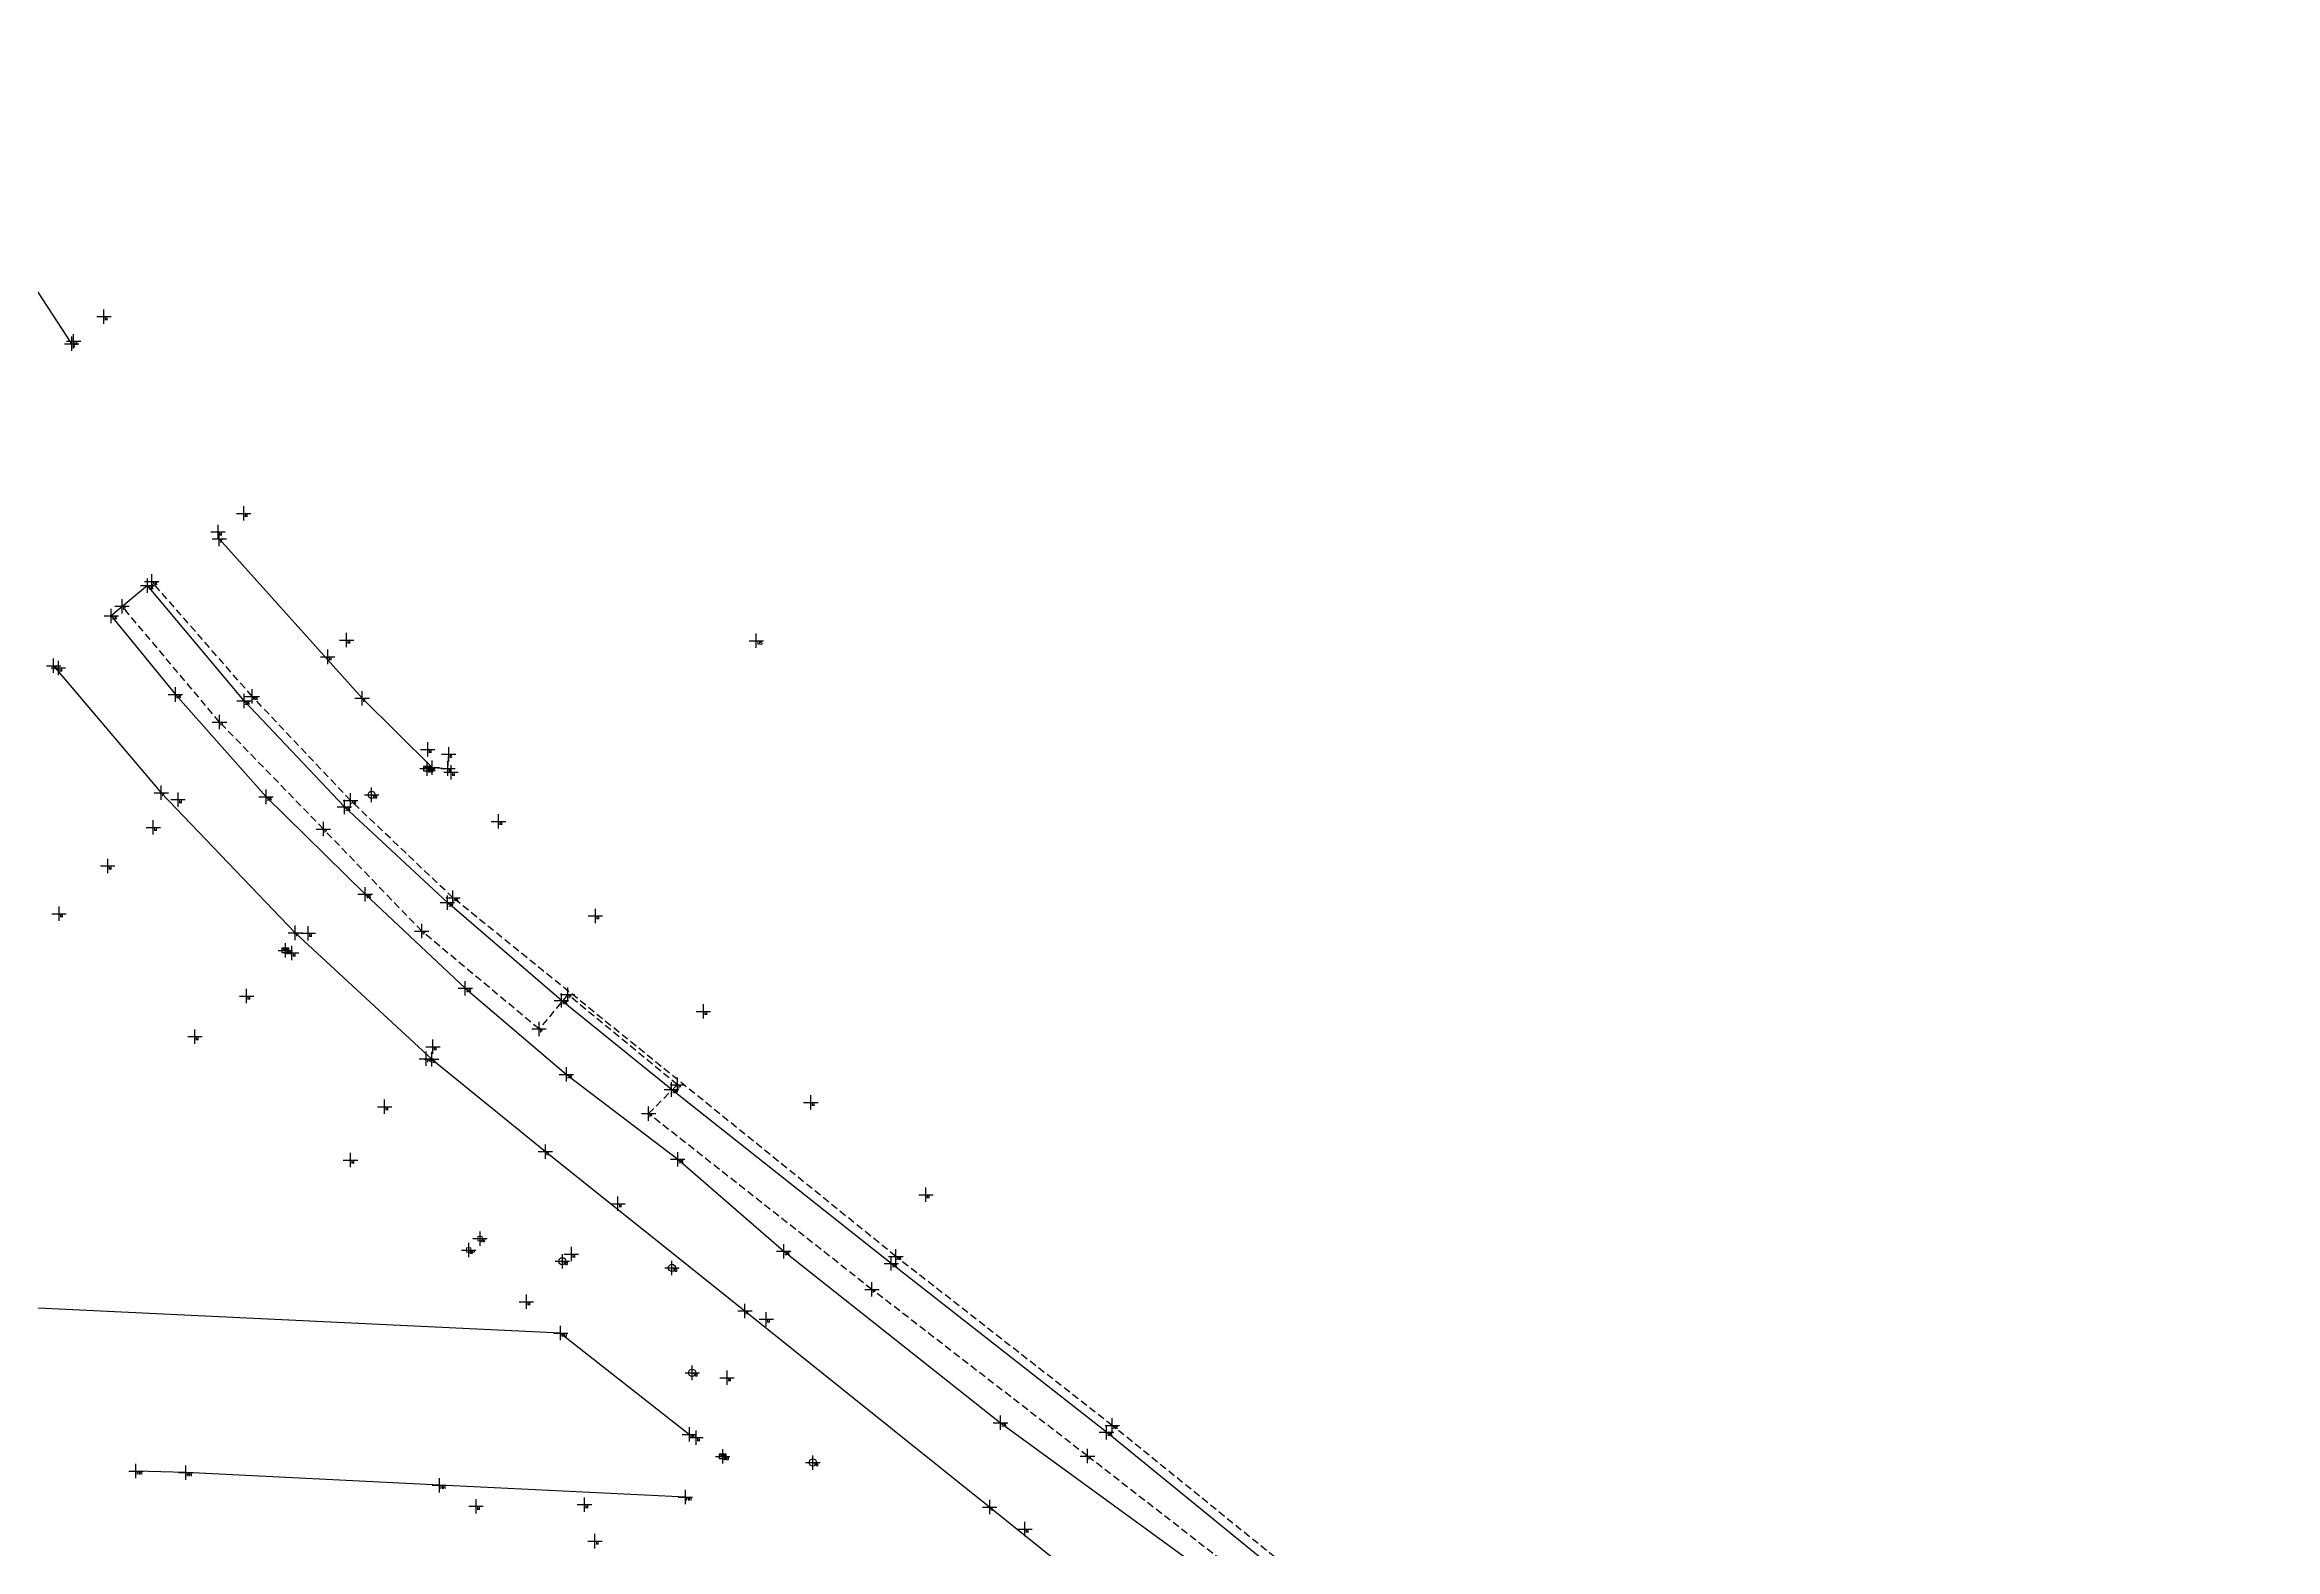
# Model space of a CAD drawing. Header units: metres. Extents: x 113488 to 113987, y 6281306 to 6282136.
# Drawn here: x 113830.9 to 113986, y 6281802.7 to 6281907.4 of the extents above; entities that cross this region are included whole.
import ezdxf
from ezdxf.enums import TextEntityAlignment as Align

# ---------------------------------------------------------------- set-up
doc = ezdxf.new("R2010")
doc.units = ezdxf.units.M
doc.header["$PDMODE"] = 2
doc.header["$PDSIZE"] = 0.5
doc.linetypes.add('DASHED', pattern=[0.75, 0.5, -0.25])
doc.linetypes.add('HIDDEN2', pattern=[0.1875, 0.125, -0.0625])
for name, color, linetype in [('M-0CODE', 7, 'Continuous'), ('M-1MATPKT', 7, 'Continuous'), ('M-2VA', 7, 'Continuous'), ('M-3YTOR', 7, 'Continuous'), ('M-4DETALJ', 7, 'Continuous'), ('M-7HUS', 7, 'Continuous'), ('M-BEF-BRUNNAR-INMÄTT', 7, 'Continuous'), ('M-BEF-BYGGNAD-INMÄTT', 7, 'Continuous'), ('M-BEF-MUR', 4, 'Continuous'), ('M-BEF-SLÄNT', 4, 'Continuous'), ('M-BEF-VA-V', 4, 'HIDDEN2'), ('M-BEF-VA-V-INMÄTT', 7, 'Continuous'), ('M-BEF-VÄGKANT', 6, 'DASHED'), ('M-BEF-VÄGKANTSTÖD', 1, 'Continuous'), ('M-BRUNNAR', 3, 'Continuous'), ('M-BRUNNSLOCK', 1, 'Continuous'), ('pntdesc', 1, 'Continuous')]:
    doc.layers.add(name, color=color, linetype=linetype)
doc.styles.get("Standard").update_dxf_attribs({"font": 'simplex8.shx'})

# ---------------------------------------------------------------- blocks, each defined once
blk = doc.blocks.new('meas')
at = {"color": 0}
blk.add_point((0, 0), dxfattribs=at)
at = {"layer": 'pntdesc'}
blk.add_attdef('PNTDESC', text='', height=1, dxfattribs=at).set_placement((0.3, -0.21), align=Align.TOP_LEFT)
blk = doc.blocks.new('BEF-DB')
blk.add_hatch(color=256).paths.add_polyline_path([(-0.25, 0.15), (0.25, -0.15), (0.25, 0.15)])
blk.add_line((0.25, -0.15), (-0.25, 0.15))
at = {"flags": 128}
blk.add_lwpolyline([(-0.25, 0.15), (-0.25, -0.15), (0.25, -0.15), (0.25, 0.15)], close=True, dxfattribs=at)
blk = doc.blocks.new('AV')
at = {"layer": 'M-BEF-VA-V', "linetype": 'Continuous', "lineweight": 0, "flags": 128}
blk.add_lwpolyline([(-0.15, 0.15), (-0.15, -0.15), (0.15, -0.15), (0.15, 0.15)], close=True, dxfattribs=at)
blk = doc.blocks.new('TB')
at = {"layer": 'M-BRUNNAR', "ltscale": 0.1}
blk.add_circle((0, 0), 0.25, dxfattribs=at)
at = {"layer": 'M-BRUNNSLOCK', "ltscale": 0.1}
blk.add_circle((0, 0), 0.25, dxfattribs=at)

msp = doc.modelspace()

# ---------------------------------------------------------------- linework, layer by layer
at = {"layer": 'M-BEF-BYGGNAD-INMÄTT'}
for points in [[(113866.77, 6281817.77, 6.88), (113787.28, 6281821.57, 7.44), (113786.64, 6281810.07, 7.51), (113782.32, 6281810.23, 7.48), (113777.78, 6281806.18, 7.55), (113775.46, 6281808.69, 7.56), (113775.49, 6281809.05, 7.56), (113774.16, 6281810.61, 7.56), (113770.24, 6281810.8, 7.49), (113763.38, 6281804.56, 7.56), (113758.69, 6281809.76, 7.56)], [(113875.45, 6281806.36, 6.47), (113858.34, 6281807.18, 6.3), (113840.71, 6281808.06, 7.76), (113837.24, 6281808.17, 7.56)]]:
    msp.add_polyline3d(points, dxfattribs=at)
at = {"layer": 'M-BEF-MUR'}
msp.add_polyline3d([(113866.77, 6281817.77, 6.88), (113875.73, 6281810.72, 6.76)], dxfattribs=at)
at = {"layer": 'M-BEF-SLÄNT'}
msp.add_polyline3d([(113920.07, 6281798.35, 7.55), (113904.73, 6281810.87, 7.64), (113889.76, 6281822.61, 7.76), (113874.48, 6281834.71, 7.91), (113866.83, 6281840.91, 8.04), (113858.9, 6281847.71, 8.15), (113851.74, 6281854.37, 8.19), (113844.76, 6281861.74, 8.25), (113838.05, 6281869.77, 8.32), (113835.52, 6281867.66, 7.74), (113839.98, 6281862.19, 7.74), (113846.29, 6281855.07, 7.71), (113853.18, 6281848.29, 7.72), (113860.14, 6281841.75, 7.6), (113867.17, 6281835.76, 7.56), (113874.91, 6281829.86, 7.52), (113882.29, 6281823.46, 7.5), (113897.36, 6281811.53, 7.47), (113913.46, 6281799.79, 7.34)], dxfattribs=at)
at = {"layer": 'M-BEF-VÄGKANT'}
for points in [[(113956.36, 6281565.12, 6.42), (113959.15, 6281569.5, 6.47), (113968.38, 6281585.78, 6.57), (113975.84, 6281603.86, 6.6), (113981.33, 6281622.88, 6.7), (113984.79, 6281641.82, 6.78), (113986.01, 6281661.82, 6.9), (113984.82, 6281682.1, 6.97), (113981.53, 6281701.58, 7.1), (113975.99, 6281720.27, 7.13), (113968.53, 6281738.25, 7.21), (113959.29, 6281755.04, 7.3), (113947.62, 6281771.42, 7.4), (113934.95, 6281785.5, 7.46), (113920.51, 6281798.87, 7.56), (113905.13, 6281811.34, 7.7), (113890.08, 6281823.1, 7.77), (113859.28, 6281848.05, 8.15), (113852.16, 6281854.82, 8.22), (113845.32, 6281862.06, 8.29), (113838.34, 6281870.05, 8.33)], [(113982.5, 6281681.89, 6.32), (113979.26, 6281700.88, 6.41), (113973.7, 6281719.34, 6.52), (113966.67, 6281737.03, 6.61), (113957.17, 6281753.77, 6.66), (113946.2, 6281770.08, 6.87), (113933.1, 6281783.79, 6.79), (113919.23, 6281796.92, 6.91), (113903.41, 6281809.21, 7.01), (113888.42, 6281820.8, 7.05), (113872.89, 6281833.03, 7.07), (113874.89, 6281835.04, 7.94), (113867.27, 6281841.31, 8.05), (113865.27, 6281838.92, 7.18), (113857.11, 6281845.73, 7.4), (113850.28, 6281852.83, 7.45), (113843.05, 6281860.27, 7.53), (113836.28, 6281868.33, 7.64)]]:
    msp.add_polyline3d(points, dxfattribs=at)
at = {"layer": 'M-BEF-VÄGKANTSTÖD'}
for points in [[(113832.78, 6281886.59, 8.21), (113828.4, 6281893.31, 8.21), (113820.47, 6281907.4, 8.32)], [(113843.03, 6281873.01, 8.14), (113852.97, 6281861.93, 8.08), (113857.84, 6281857.1, 8.06), (113858.93, 6281857.04, 8.04), (113858.99, 6281858.03, 8)], [(113831.51, 6281864.19, 7.56), (113839, 6281855.36, 7.45), (113848.32, 6281845.61, 7.25), (113857.81, 6281836.82, 7.05), (113865.71, 6281830.39, 6.95), (113879.59, 6281819.31, 6.81), (113896.61, 6281805.66, 6.65), (113906.08, 6281798.04, 6.58), (113915.85, 6281790.26, 6.55), (113920.52, 6281786.21, 6.57), (113929.4, 6281777.56, 6.63), (113935.7, 6281770.47, 6.71), (113943.76, 6281760.25, 6.79), (113956.21, 6281740.19, 6.94), (113964.44, 6281722.07, 7.05), (113968.48, 6281709.86, 7.16), (113970.36, 6281701.51, 7.18), (113975.2, 6281676.47, 7.04)]]:
    msp.add_polyline3d(points, dxfattribs=at)

# ---------------------------------------------------------------- block references
at = {"layer": 'M-0CODE', "color": 7}
ref = msp.add_blockref('meas', (113880.38, 6281865.93, 7.03), dxfattribs=dict(at, xscale=0.2, yscale=0.2, zscale=0.2))
ref.add_attrib('PNTDESC', 'US', dxfattribs={"layer": 'pntdesc', "height": 0.2}).set_placement((113880.44, 6281865.89, 7.03), align=Align.TOP_LEFT)
at = {"layer": 'M-1MATPKT', "color": 20}
ref = msp.add_blockref('meas', (113857.43, 6281836.85, 7.09), dxfattribs=dict(at, xscale=0.2, yscale=0.2, zscale=0.2))
ref.add_attrib('PNTDESC', 'PP', dxfattribs={"layer": 'pntdesc', "height": 0.2}).set_placement((113857.49, 6281836.81, 7.09), align=Align.TOP_LEFT)
at = {"layer": 'M-2VA', "color": 150}
ref = msp.add_blockref('meas', (113857.48, 6281857.03, 8.06), dxfattribs=dict(at, xscale=0.2, yscale=0.2, zscale=0.2))
ref.add_attrib('PNTDESC', 'DB', dxfattribs={"layer": 'pntdesc', "height": 0.2}).set_placement((113857.54, 6281856.98, 8.06), align=Align.TOP_LEFT)
at = {"layer": 'M-2VA', "color": 50}
ref = msp.add_blockref('meas', (113853.63, 6281855.21, 8.19), dxfattribs=dict(at, xscale=0.2, yscale=0.2, zscale=0.2))
ref.add_attrib('PNTDESC', 'TB', dxfattribs={"layer": 'pntdesc', "height": 0.2}).set_placement((113853.69, 6281855.17, 8.19), align=Align.TOP_LEFT)
at = {"layer": 'M-2VA', "color": 150}
ref = msp.add_blockref('meas', (113847.63, 6281844.39, 7.22), dxfattribs=dict(at, xscale=0.2, yscale=0.2, zscale=0.2))
ref.add_attrib('PNTDESC', 'DB', dxfattribs={"layer": 'pntdesc', "height": 0.2}).set_placement((113847.69, 6281844.35, 7.22), align=Align.TOP_LEFT)
at = {"layer": 'M-2VA', "color": 210}
ref = msp.add_blockref('meas', (113860.38, 6281823.54, 6.91), dxfattribs=dict(at, xscale=0.2, yscale=0.2, zscale=0.2))
ref.add_attrib('PNTDESC', 'BP', dxfattribs={"layer": 'pntdesc', "height": 0.2}).set_placement((113860.44, 6281823.5, 6.91), align=Align.TOP_LEFT)
at = {"layer": 'M-2VA', "color": 130}
ref = msp.add_blockref('meas', (113861.17, 6281824.34, 6.92), dxfattribs=dict(at, xscale=0.2, yscale=0.2, zscale=0.2))
ref.add_attrib('PNTDESC', 'AV', dxfattribs={"layer": 'pntdesc', "height": 0.2}).set_placement((113861.23, 6281824.3, 6.92), align=Align.TOP_LEFT)
at = {"layer": 'M-2VA', "color": 50}
ref = msp.add_blockref('meas', (113866.89, 6281822.76, 6.88), dxfattribs=dict(at, xscale=0.2, yscale=0.2, zscale=0.2))
ref.add_attrib('PNTDESC', 'TB', dxfattribs={"layer": 'pntdesc', "height": 0.2}).set_placement((113866.95, 6281822.72, 6.88), align=Align.TOP_LEFT)
ref = msp.add_blockref('meas', (113874.51, 6281822.3, 6.81), dxfattribs=dict(at, xscale=0.2, yscale=0.2, zscale=0.2))
ref.add_attrib('PNTDESC', 'TB', dxfattribs={"layer": 'pntdesc', "height": 0.2}).set_placement((113874.57, 6281822.26, 6.81), align=Align.TOP_LEFT)
ref = msp.add_blockref('meas', (113875.92, 6281815, 6.75), dxfattribs=dict(at, xscale=0.2, yscale=0.2, zscale=0.2))
ref.add_attrib('PNTDESC', 'TB', dxfattribs={"layer": 'pntdesc', "height": 0.2}).set_placement((113875.98, 6281814.96, 6.75), align=Align.TOP_LEFT)
at = {"layer": 'M-2VA', "color": 150}
ref = msp.add_blockref('meas', (113878.04, 6281809.19, 6.68), dxfattribs=dict(at, xscale=0.2, yscale=0.2, zscale=0.2))
ref.add_attrib('PNTDESC', 'DB', dxfattribs={"layer": 'pntdesc', "height": 0.2}).set_placement((113878.1, 6281809.15, 6.68), align=Align.TOP_LEFT)
at = {"layer": 'M-2VA', "color": 50}
ref = msp.add_blockref('meas', (113884.31, 6281808.76, 6.65), dxfattribs=dict(at, xscale=0.2, yscale=0.2, zscale=0.2))
ref.add_attrib('PNTDESC', 'TB', dxfattribs={"layer": 'pntdesc', "height": 0.2}).set_placement((113884.37, 6281808.72, 6.65), align=Align.TOP_LEFT)
at = {"layer": 'M-3YTOR', "color": 90}
ref = msp.add_blockref('meas', (113835.01, 6281888.48, 8.23), dxfattribs=dict(at, xscale=0.2, yscale=0.2, zscale=0.2))
ref.add_attrib('PNTDESC', 'M', dxfattribs={"layer": 'pntdesc', "height": 0.2}).set_placement((113835.07, 6281888.43, 8.23), align=Align.TOP_LEFT)
ref = msp.add_blockref('meas', (113832.9, 6281886.76, 8.34), dxfattribs=dict(at, xscale=0.2, yscale=0.2, zscale=0.2))
ref.add_attrib('PNTDESC', 'M', dxfattribs={"layer": 'pntdesc', "height": 0.2}).set_placement((113832.96, 6281886.72, 8.34), align=Align.TOP_LEFT)
at = {"layer": 'M-3YTOR', "color": 130}
ref = msp.add_blockref('meas', (113832.78, 6281886.59, 8.21), dxfattribs=dict(at, xscale=0.2, yscale=0.2, zscale=0.2))
ref.add_attrib('PNTDESC', 'K', dxfattribs={"layer": 'pntdesc', "height": 0.2}).set_placement((113832.84, 6281886.55, 8.21), align=Align.TOP_LEFT)
at = {"layer": 'M-3YTOR', "color": 90}
ref = msp.add_blockref('meas', (113844.74, 6281874.79, 8.16), dxfattribs=dict(at, xscale=0.2, yscale=0.2, zscale=0.2))
ref.add_attrib('PNTDESC', 'M', dxfattribs={"layer": 'pntdesc', "height": 0.2}).set_placement((113844.8, 6281874.75, 8.16), align=Align.TOP_LEFT)
ref = msp.add_blockref('meas', (113842.95, 6281873.5, 8.26), dxfattribs=dict(at, xscale=0.2, yscale=0.2, zscale=0.2))
ref.add_attrib('PNTDESC', 'M', dxfattribs={"layer": 'pntdesc', "height": 0.2}).set_placement((113843.01, 6281873.45, 8.26), align=Align.TOP_LEFT)
at = {"layer": 'M-3YTOR', "color": 130}
ref = msp.add_blockref('meas', (113843.03, 6281873.01, 8.14), dxfattribs=dict(at, xscale=0.2, yscale=0.2, zscale=0.2))
ref.add_attrib('PNTDESC', 'K', dxfattribs={"layer": 'pntdesc', "height": 0.2}).set_placement((113843.09, 6281872.97, 8.14), align=Align.TOP_LEFT)
at = {"layer": 'M-3YTOR', "color": 20}
ref = msp.add_blockref('meas', (113838.05, 6281869.77, 8.32), dxfattribs=dict(at, xscale=0.2, yscale=0.2, zscale=0.2))
ref.add_attrib('PNTDESC', 'SK', dxfattribs={"layer": 'pntdesc', "height": 0.2}).set_placement((113838.11, 6281869.72, 8.32), align=Align.TOP_LEFT)
at = {"layer": 'M-3YTOR', "color": 28}
ref = msp.add_blockref('meas', (113838.34, 6281870.05, 8.33), dxfattribs=dict(at, xscale=0.2, yscale=0.2, zscale=0.2))
ref.add_attrib('PNTDESC', 'AK', dxfattribs={"layer": 'pntdesc', "height": 0.2}).set_placement((113838.4, 6281870.01, 8.33), align=Align.TOP_LEFT)
at = {"layer": 'M-3YTOR', "color": 164}
ref = msp.add_blockref('meas', (113836.28, 6281868.33, 7.64), dxfattribs=dict(at, xscale=0.2, yscale=0.2, zscale=0.2))
ref.add_attrib('PNTDESC', 'P', dxfattribs={"layer": 'pntdesc', "height": 0.2}).set_placement((113836.34, 6281868.29, 7.64), align=Align.TOP_LEFT)
at = {"layer": 'M-3YTOR', "color": 20}
ref = msp.add_blockref('meas', (113835.52, 6281867.66, 7.74), dxfattribs=dict(at, xscale=0.2, yscale=0.2, zscale=0.2))
ref.add_attrib('PNTDESC', 'SK', dxfattribs={"layer": 'pntdesc', "height": 0.2}).set_placement((113835.58, 6281867.62, 7.74), align=Align.TOP_LEFT)
at = {"layer": 'M-3YTOR', "color": 90}
ref = msp.add_blockref('meas', (113851.89, 6281865.98, 8.15), dxfattribs=dict(at, xscale=0.2, yscale=0.2, zscale=0.2))
ref.add_attrib('PNTDESC', 'M', dxfattribs={"layer": 'pntdesc', "height": 0.2}).set_placement((113851.95, 6281865.94, 8.15), align=Align.TOP_LEFT)
at = {"layer": 'M-3YTOR', "color": 130}
ref = msp.add_blockref('meas', (113831.51, 6281864.19, 7.56), dxfattribs=dict(at, xscale=0.2, yscale=0.2, zscale=0.2))
ref.add_attrib('PNTDESC', 'K', dxfattribs={"layer": 'pntdesc', "height": 0.2}).set_placement((113831.57, 6281864.15, 7.56), align=Align.TOP_LEFT)
at = {"layer": 'M-3YTOR', "color": 90}
ref = msp.add_blockref('meas', (113831.85, 6281864.04, 7.69), dxfattribs=dict(at, xscale=0.2, yscale=0.2, zscale=0.2))
ref.add_attrib('PNTDESC', 'M', dxfattribs={"layer": 'pntdesc', "height": 0.2}).set_placement((113831.91, 6281864, 7.69), align=Align.TOP_LEFT)
ref = msp.add_blockref('meas', (113850.58, 6281864.81, 8.2), dxfattribs=dict(at, xscale=0.2, yscale=0.2, zscale=0.2))
ref.add_attrib('PNTDESC', 'M', dxfattribs={"layer": 'pntdesc', "height": 0.2}).set_placement((113850.64, 6281864.77, 8.2), align=Align.TOP_LEFT)
at = {"layer": 'M-3YTOR', "color": 20}
ref = msp.add_blockref('meas', (113839.98, 6281862.19, 7.74), dxfattribs=dict(at, xscale=0.2, yscale=0.2, zscale=0.2))
ref.add_attrib('PNTDESC', 'SK', dxfattribs={"layer": 'pntdesc', "height": 0.2}).set_placement((113840.04, 6281862.15, 7.74), align=Align.TOP_LEFT)
at = {"layer": 'M-3YTOR', "color": 28}
ref = msp.add_blockref('meas', (113845.32, 6281862.06, 8.29), dxfattribs=dict(at, xscale=0.2, yscale=0.2, zscale=0.2))
ref.add_attrib('PNTDESC', 'AK', dxfattribs={"layer": 'pntdesc', "height": 0.2}).set_placement((113845.38, 6281862.02, 8.29), align=Align.TOP_LEFT)
at = {"layer": 'M-3YTOR', "color": 130}
ref = msp.add_blockref('meas', (113852.97, 6281861.93, 8.08), dxfattribs=dict(at, xscale=0.2, yscale=0.2, zscale=0.2))
ref.add_attrib('PNTDESC', 'K', dxfattribs={"layer": 'pntdesc', "height": 0.2}).set_placement((113853.03, 6281861.89, 8.08), align=Align.TOP_LEFT)
at = {"layer": 'M-3YTOR', "color": 20}
ref = msp.add_blockref('meas', (113844.76, 6281861.74, 8.25), dxfattribs=dict(at, xscale=0.2, yscale=0.2, zscale=0.2))
ref.add_attrib('PNTDESC', 'SK', dxfattribs={"layer": 'pntdesc', "height": 0.2}).set_placement((113844.82, 6281861.7, 8.25), align=Align.TOP_LEFT)
at = {"layer": 'M-3YTOR', "color": 164}
ref = msp.add_blockref('meas', (113843.05, 6281860.27, 7.53), dxfattribs=dict(at, xscale=0.2, yscale=0.2, zscale=0.2))
ref.add_attrib('PNTDESC', 'P', dxfattribs={"layer": 'pntdesc', "height": 0.2}).set_placement((113843.11, 6281860.23, 7.53), align=Align.TOP_LEFT)
at = {"layer": 'M-3YTOR', "color": 90}
ref = msp.add_blockref('meas', (113857.53, 6281858.37, 8.18), dxfattribs=dict(at, xscale=0.2, yscale=0.2, zscale=0.2))
ref.add_attrib('PNTDESC', 'M', dxfattribs={"layer": 'pntdesc', "height": 0.2}).set_placement((113857.59, 6281858.33, 8.18), align=Align.TOP_LEFT)
at = {"layer": 'M-3YTOR', "color": 130}
ref = msp.add_blockref('meas', (113858.99, 6281858.03, 8), dxfattribs=dict(at, xscale=0.2, yscale=0.2, zscale=0.2))
ref.add_attrib('PNTDESC', 'K', dxfattribs={"layer": 'pntdesc', "height": 0.2}).set_placement((113859.05, 6281857.99, 8), align=Align.TOP_LEFT)
ref = msp.add_blockref('meas', (113857.84, 6281857.1, 8.06), dxfattribs=dict(at, xscale=0.2, yscale=0.2, zscale=0.2))
ref.add_attrib('PNTDESC', 'K', dxfattribs={"layer": 'pntdesc', "height": 0.2}).set_placement((113857.9, 6281857.06, 8.06), align=Align.TOP_LEFT)
ref = msp.add_blockref('meas', (113858.93, 6281857.04, 8.04), dxfattribs=dict(at, xscale=0.2, yscale=0.2, zscale=0.2))
ref.add_attrib('PNTDESC', 'K', dxfattribs={"layer": 'pntdesc', "height": 0.2}).set_placement((113858.99, 6281857, 8.04), align=Align.TOP_LEFT)
at = {"layer": 'M-3YTOR', "color": 90}
ref = msp.add_blockref('meas', (113859.15, 6281856.78, 8.04), dxfattribs=dict(at, xscale=0.2, yscale=0.2, zscale=0.2))
ref.add_attrib('PNTDESC', 'M', dxfattribs={"layer": 'pntdesc', "height": 0.2}).set_placement((113859.21, 6281856.74, 8.04), align=Align.TOP_LEFT)
at = {"layer": 'M-3YTOR', "color": 130}
ref = msp.add_blockref('meas', (113839, 6281855.36, 7.45), dxfattribs=dict(at, xscale=0.2, yscale=0.2, zscale=0.2))
ref.add_attrib('PNTDESC', 'K', dxfattribs={"layer": 'pntdesc', "height": 0.2}).set_placement((113839.06, 6281855.32, 7.45), align=Align.TOP_LEFT)
at = {"layer": 'M-3YTOR', "color": 90}
ref = msp.add_blockref('meas', (113840.17, 6281854.88, 7.66), dxfattribs=dict(at, xscale=0.2, yscale=0.2, zscale=0.2))
ref.add_attrib('PNTDESC', 'M', dxfattribs={"layer": 'pntdesc', "height": 0.2}).set_placement((113840.23, 6281854.84, 7.66), align=Align.TOP_LEFT)
at = {"layer": 'M-3YTOR', "color": 20}
ref = msp.add_blockref('meas', (113846.29, 6281855.07, 7.71), dxfattribs=dict(at, xscale=0.2, yscale=0.2, zscale=0.2))
ref.add_attrib('PNTDESC', 'SK', dxfattribs={"layer": 'pntdesc', "height": 0.2}).set_placement((113846.35, 6281855.03, 7.71), align=Align.TOP_LEFT)
ref = msp.add_blockref('meas', (113851.74, 6281854.37, 8.19), dxfattribs=dict(at, xscale=0.2, yscale=0.2, zscale=0.2))
ref.add_attrib('PNTDESC', 'SK', dxfattribs={"layer": 'pntdesc', "height": 0.2}).set_placement((113851.8, 6281854.33, 8.19), align=Align.TOP_LEFT)
at = {"layer": 'M-3YTOR', "color": 28}
ref = msp.add_blockref('meas', (113852.16, 6281854.82, 8.22), dxfattribs=dict(at, xscale=0.2, yscale=0.2, zscale=0.2))
ref.add_attrib('PNTDESC', 'AK', dxfattribs={"layer": 'pntdesc', "height": 0.2}).set_placement((113852.22, 6281854.78, 8.22), align=Align.TOP_LEFT)
at = {"layer": 'M-3YTOR', "color": 90}
ref = msp.add_blockref('meas', (113838.44, 6281852.94, 7.41), dxfattribs=dict(at, xscale=0.2, yscale=0.2, zscale=0.2))
ref.add_attrib('PNTDESC', 'M', dxfattribs={"layer": 'pntdesc', "height": 0.2}).set_placement((113838.5, 6281852.9, 7.41), align=Align.TOP_LEFT)
at = {"layer": 'M-3YTOR', "color": 164}
ref = msp.add_blockref('meas', (113850.28, 6281852.83, 7.45), dxfattribs=dict(at, xscale=0.2, yscale=0.2, zscale=0.2))
ref.add_attrib('PNTDESC', 'P', dxfattribs={"layer": 'pntdesc', "height": 0.2}).set_placement((113850.34, 6281852.79, 7.45), align=Align.TOP_LEFT)
at = {"layer": 'M-3YTOR', "color": 90}
ref = msp.add_blockref('meas', (113862.45, 6281853.36, 8.02), dxfattribs=dict(at, xscale=0.2, yscale=0.2, zscale=0.2))
ref.add_attrib('PNTDESC', 'M', dxfattribs={"layer": 'pntdesc', "height": 0.2}).set_placement((113862.51, 6281853.32, 8.02), align=Align.TOP_LEFT)
ref = msp.add_blockref('meas', (113835.28, 6281850.26, 7.47), dxfattribs=dict(at, xscale=0.2, yscale=0.2, zscale=0.2))
ref.add_attrib('PNTDESC', 'M', dxfattribs={"layer": 'pntdesc', "height": 0.2}).set_placement((113835.34, 6281850.22, 7.47), align=Align.TOP_LEFT)
at = {"layer": 'M-3YTOR', "color": 20}
ref = msp.add_blockref('meas', (113853.18, 6281848.29, 7.72), dxfattribs=dict(at, xscale=0.2, yscale=0.2, zscale=0.2))
ref.add_attrib('PNTDESC', 'SK', dxfattribs={"layer": 'pntdesc', "height": 0.2}).set_placement((113853.24, 6281848.25, 7.72), align=Align.TOP_LEFT)
at = {"layer": 'M-3YTOR', "color": 28}
ref = msp.add_blockref('meas', (113859.28, 6281848.05, 8.15), dxfattribs=dict(at, xscale=0.2, yscale=0.2, zscale=0.2))
ref.add_attrib('PNTDESC', 'AK', dxfattribs={"layer": 'pntdesc', "height": 0.2}).set_placement((113859.34, 6281848.01, 8.15), align=Align.TOP_LEFT)
at = {"layer": 'M-3YTOR', "color": 90}
ref = msp.add_blockref('meas', (113831.89, 6281846.94, 7.51), dxfattribs=dict(at, xscale=0.2, yscale=0.2, zscale=0.2))
ref.add_attrib('PNTDESC', 'M', dxfattribs={"layer": 'pntdesc', "height": 0.2}).set_placement((113831.95, 6281846.9, 7.51), align=Align.TOP_LEFT)
at = {"layer": 'M-3YTOR', "color": 20}
ref = msp.add_blockref('meas', (113858.9, 6281847.71, 8.15), dxfattribs=dict(at, xscale=0.2, yscale=0.2, zscale=0.2))
ref.add_attrib('PNTDESC', 'SK', dxfattribs={"layer": 'pntdesc', "height": 0.2}).set_placement((113858.96, 6281847.66, 8.15), align=Align.TOP_LEFT)
at = {"layer": 'M-3YTOR', "color": 90}
ref = msp.add_blockref('meas', (113869.19, 6281846.79, 7.96), dxfattribs=dict(at, xscale=0.2, yscale=0.2, zscale=0.2))
ref.add_attrib('PNTDESC', 'M', dxfattribs={"layer": 'pntdesc', "height": 0.2}).set_placement((113869.25, 6281846.75, 7.96), align=Align.TOP_LEFT)
at = {"layer": 'M-3YTOR', "color": 130}
ref = msp.add_blockref('meas', (113848.32, 6281845.61, 7.25), dxfattribs=dict(at, xscale=0.2, yscale=0.2, zscale=0.2))
ref.add_attrib('PNTDESC', 'K', dxfattribs={"layer": 'pntdesc', "height": 0.2}).set_placement((113848.38, 6281845.57, 7.25), align=Align.TOP_LEFT)
at = {"layer": 'M-3YTOR', "color": 90}
ref = msp.add_blockref('meas', (113849.22, 6281845.58, 7.41), dxfattribs=dict(at, xscale=0.2, yscale=0.2, zscale=0.2))
ref.add_attrib('PNTDESC', 'M', dxfattribs={"layer": 'pntdesc', "height": 0.2}).set_placement((113849.28, 6281845.54, 7.41), align=Align.TOP_LEFT)
at = {"layer": 'M-3YTOR', "color": 164}
ref = msp.add_blockref('meas', (113857.11, 6281845.73, 7.4), dxfattribs=dict(at, xscale=0.2, yscale=0.2, zscale=0.2))
ref.add_attrib('PNTDESC', 'P', dxfattribs={"layer": 'pntdesc', "height": 0.2}).set_placement((113857.17, 6281845.69, 7.4), align=Align.TOP_LEFT)
at = {"layer": 'M-3YTOR', "color": 90}
ref = msp.add_blockref('meas', (113848.07, 6281844.21, 7.22), dxfattribs=dict(at, xscale=0.2, yscale=0.2, zscale=0.2))
ref.add_attrib('PNTDESC', 'M', dxfattribs={"layer": 'pntdesc', "height": 0.2}).set_placement((113848.13, 6281844.17, 7.22), align=Align.TOP_LEFT)
at = {"layer": 'M-3YTOR', "color": 20}
ref = msp.add_blockref('meas', (113860.14, 6281841.75, 7.6), dxfattribs=dict(at, xscale=0.2, yscale=0.2, zscale=0.2))
ref.add_attrib('PNTDESC', 'SK', dxfattribs={"layer": 'pntdesc', "height": 0.2}).set_placement((113860.2, 6281841.71, 7.6), align=Align.TOP_LEFT)
at = {"layer": 'M-3YTOR', "color": 90}
ref = msp.add_blockref('meas', (113844.93, 6281841.21, 7.3), dxfattribs=dict(at, xscale=0.2, yscale=0.2, zscale=0.2))
ref.add_attrib('PNTDESC', 'M', dxfattribs={"layer": 'pntdesc', "height": 0.2}).set_placement((113844.99, 6281841.17, 7.3), align=Align.TOP_LEFT)
at = {"layer": 'M-3YTOR', "color": 20}
ref = msp.add_blockref('meas', (113866.83, 6281840.91, 8.04), dxfattribs=dict(at, xscale=0.2, yscale=0.2, zscale=0.2))
ref.add_attrib('PNTDESC', 'SK', dxfattribs={"layer": 'pntdesc', "height": 0.2}).set_placement((113866.89, 6281840.86, 8.04), align=Align.TOP_LEFT)
at = {"layer": 'M-3YTOR', "color": 164}
ref = msp.add_blockref('meas', (113867.27, 6281841.31, 8.05), dxfattribs=dict(at, xscale=0.2, yscale=0.2, zscale=0.2))
ref.add_attrib('PNTDESC', 'P', dxfattribs={"layer": 'pntdesc', "height": 0.2}).set_placement((113867.33, 6281841.27, 8.05), align=Align.TOP_LEFT)
ref = msp.add_blockref('meas', (113865.27, 6281838.92, 7.18), dxfattribs=dict(at, xscale=0.2, yscale=0.2, zscale=0.2))
ref.add_attrib('PNTDESC', 'P', dxfattribs={"layer": 'pntdesc', "height": 0.2}).set_placement((113865.33, 6281838.88, 7.18), align=Align.TOP_LEFT)
at = {"layer": 'M-3YTOR', "color": 90}
ref = msp.add_blockref('meas', (113876.7, 6281840.14, 7.91), dxfattribs=dict(at, xscale=0.2, yscale=0.2, zscale=0.2))
ref.add_attrib('PNTDESC', 'M', dxfattribs={"layer": 'pntdesc', "height": 0.2}).set_placement((113876.76, 6281840.1, 7.91), align=Align.TOP_LEFT)
ref = msp.add_blockref('meas', (113841.34, 6281838.39, 7.34), dxfattribs=dict(at, xscale=0.2, yscale=0.2, zscale=0.2))
ref.add_attrib('PNTDESC', 'M', dxfattribs={"layer": 'pntdesc', "height": 0.2}).set_placement((113841.4, 6281838.35, 7.34), align=Align.TOP_LEFT)
ref = msp.add_blockref('meas', (113857.89, 6281837.69, 7.22), dxfattribs=dict(at, xscale=0.2, yscale=0.2, zscale=0.2))
ref.add_attrib('PNTDESC', 'M', dxfattribs={"layer": 'pntdesc', "height": 0.2}).set_placement((113857.95, 6281837.65, 7.22), align=Align.TOP_LEFT)
at = {"layer": 'M-3YTOR', "color": 130}
ref = msp.add_blockref('meas', (113857.81, 6281836.82, 7.05), dxfattribs=dict(at, xscale=0.2, yscale=0.2, zscale=0.2))
ref.add_attrib('PNTDESC', 'K', dxfattribs={"layer": 'pntdesc', "height": 0.2}).set_placement((113857.87, 6281836.77, 7.05), align=Align.TOP_LEFT)
at = {"layer": 'M-3YTOR', "color": 20}
ref = msp.add_blockref('meas', (113867.17, 6281835.76, 7.56), dxfattribs=dict(at, xscale=0.2, yscale=0.2, zscale=0.2))
ref.add_attrib('PNTDESC', 'SK', dxfattribs={"layer": 'pntdesc', "height": 0.2}).set_placement((113867.23, 6281835.72, 7.56), align=Align.TOP_LEFT)
ref = msp.add_blockref('meas', (113874.48, 6281834.71, 7.91), dxfattribs=dict(at, xscale=0.2, yscale=0.2, zscale=0.2))
ref.add_attrib('PNTDESC', 'SK', dxfattribs={"layer": 'pntdesc', "height": 0.2}).set_placement((113874.54, 6281834.67, 7.91), align=Align.TOP_LEFT)
at = {"layer": 'M-3YTOR', "color": 164}
ref = msp.add_blockref('meas', (113874.89, 6281835.04, 7.94), dxfattribs=dict(at, xscale=0.2, yscale=0.2, zscale=0.2))
ref.add_attrib('PNTDESC', 'P', dxfattribs={"layer": 'pntdesc', "height": 0.2}).set_placement((113874.95, 6281834.99, 7.94), align=Align.TOP_LEFT)
at = {"layer": 'M-3YTOR', "color": 90}
ref = msp.add_blockref('meas', (113854.53, 6281833.51, 7.11), dxfattribs=dict(at, xscale=0.2, yscale=0.2, zscale=0.2))
ref.add_attrib('PNTDESC', 'M', dxfattribs={"layer": 'pntdesc', "height": 0.2}).set_placement((113854.59, 6281833.47, 7.11), align=Align.TOP_LEFT)
at = {"layer": 'M-3YTOR', "color": 164}
ref = msp.add_blockref('meas', (113872.89, 6281833.03, 7.07), dxfattribs=dict(at, xscale=0.2, yscale=0.2, zscale=0.2))
ref.add_attrib('PNTDESC', 'P', dxfattribs={"layer": 'pntdesc', "height": 0.2}).set_placement((113872.95, 6281832.99, 7.07), align=Align.TOP_LEFT)
at = {"layer": 'M-3YTOR', "color": 90}
ref = msp.add_blockref('meas', (113884.17, 6281833.81, 7.9), dxfattribs=dict(at, xscale=0.2, yscale=0.2, zscale=0.2))
ref.add_attrib('PNTDESC', 'M', dxfattribs={"layer": 'pntdesc', "height": 0.2}).set_placement((113884.23, 6281833.77, 7.9), align=Align.TOP_LEFT)
ref = msp.add_blockref('meas', (113852.16, 6281829.8, 7.09), dxfattribs=dict(at, xscale=0.2, yscale=0.2, zscale=0.2))
ref.add_attrib('PNTDESC', 'M', dxfattribs={"layer": 'pntdesc', "height": 0.2}).set_placement((113852.22, 6281829.76, 7.09), align=Align.TOP_LEFT)
at = {"layer": 'M-3YTOR', "color": 130}
ref = msp.add_blockref('meas', (113865.71, 6281830.39, 6.95), dxfattribs=dict(at, xscale=0.2, yscale=0.2, zscale=0.2))
ref.add_attrib('PNTDESC', 'K', dxfattribs={"layer": 'pntdesc', "height": 0.2}).set_placement((113865.77, 6281830.35, 6.95), align=Align.TOP_LEFT)
at = {"layer": 'M-3YTOR', "color": 20}
ref = msp.add_blockref('meas', (113874.91, 6281829.86, 7.52), dxfattribs=dict(at, xscale=0.2, yscale=0.2, zscale=0.2))
ref.add_attrib('PNTDESC', 'SK', dxfattribs={"layer": 'pntdesc', "height": 0.2}).set_placement((113874.97, 6281829.81, 7.52), align=Align.TOP_LEFT)
at = {"layer": 'M-3YTOR', "color": 90}
ref = msp.add_blockref('meas', (113870.76, 6281826.76, 7.08), dxfattribs=dict(at, xscale=0.2, yscale=0.2, zscale=0.2))
ref.add_attrib('PNTDESC', 'M', dxfattribs={"layer": 'pntdesc', "height": 0.2}).set_placement((113870.82, 6281826.72, 7.08), align=Align.TOP_LEFT)
ref = msp.add_blockref('meas', (113892.17, 6281827.39, 7.87), dxfattribs=dict(at, xscale=0.2, yscale=0.2, zscale=0.2))
ref.add_attrib('PNTDESC', 'M', dxfattribs={"layer": 'pntdesc', "height": 0.2}).set_placement((113892.23, 6281827.35, 7.87), align=Align.TOP_LEFT)
ref = msp.add_blockref('meas', (113867.52, 6281823.26, 6.89), dxfattribs=dict(at, xscale=0.2, yscale=0.2, zscale=0.2))
ref.add_attrib('PNTDESC', 'M', dxfattribs={"layer": 'pntdesc', "height": 0.2}).set_placement((113867.58, 6281823.22, 6.89), align=Align.TOP_LEFT)
at = {"layer": 'M-3YTOR', "color": 20}
ref = msp.add_blockref('meas', (113882.29, 6281823.46, 7.5), dxfattribs=dict(at, xscale=0.2, yscale=0.2, zscale=0.2))
ref.add_attrib('PNTDESC', 'SK', dxfattribs={"layer": 'pntdesc', "height": 0.2}).set_placement((113882.35, 6281823.42, 7.5), align=Align.TOP_LEFT)
ref = msp.add_blockref('meas', (113889.76, 6281822.61, 7.76), dxfattribs=dict(at, xscale=0.2, yscale=0.2, zscale=0.2))
ref.add_attrib('PNTDESC', 'SK', dxfattribs={"layer": 'pntdesc', "height": 0.2}).set_placement((113889.82, 6281822.57, 7.76), align=Align.TOP_LEFT)
at = {"layer": 'M-3YTOR', "color": 28}
ref = msp.add_blockref('meas', (113890.08, 6281823.1, 7.77), dxfattribs=dict(at, xscale=0.2, yscale=0.2, zscale=0.2))
ref.add_attrib('PNTDESC', 'AK', dxfattribs={"layer": 'pntdesc', "height": 0.2}).set_placement((113890.14, 6281823.06, 7.77), align=Align.TOP_LEFT)
at = {"layer": 'M-3YTOR', "color": 164}
ref = msp.add_blockref('meas', (113888.42, 6281820.8, 7.05), dxfattribs=dict(at, xscale=0.2, yscale=0.2, zscale=0.2))
ref.add_attrib('PNTDESC', 'P', dxfattribs={"layer": 'pntdesc', "height": 0.2}).set_placement((113888.48, 6281820.76, 7.05), align=Align.TOP_LEFT)
at = {"layer": 'M-3YTOR', "color": 90}
ref = msp.add_blockref('meas', (113864.39, 6281819.95, 6.87), dxfattribs=dict(at, xscale=0.2, yscale=0.2, zscale=0.2))
ref.add_attrib('PNTDESC', 'M', dxfattribs={"layer": 'pntdesc', "height": 0.2}).set_placement((113864.45, 6281819.91, 6.87), align=Align.TOP_LEFT)
at = {"layer": 'M-3YTOR', "color": 130}
ref = msp.add_blockref('meas', (113879.59, 6281819.31, 6.81), dxfattribs=dict(at, xscale=0.2, yscale=0.2, zscale=0.2))
ref.add_attrib('PNTDESC', 'K', dxfattribs={"layer": 'pntdesc', "height": 0.2}).set_placement((113879.65, 6281819.27, 6.81), align=Align.TOP_LEFT)
at = {"layer": 'M-3YTOR', "color": 90}
ref = msp.add_blockref('meas', (113881.07, 6281818.73, 6.96), dxfattribs=dict(at, xscale=0.2, yscale=0.2, zscale=0.2))
ref.add_attrib('PNTDESC', 'M', dxfattribs={"layer": 'pntdesc', "height": 0.2}).set_placement((113881.13, 6281818.69, 6.96), align=Align.TOP_LEFT)
ref = msp.add_blockref('meas', (113878.35, 6281814.66, 6.78), dxfattribs=dict(at, xscale=0.2, yscale=0.2, zscale=0.2))
ref.add_attrib('PNTDESC', 'M', dxfattribs={"layer": 'pntdesc', "height": 0.2}).set_placement((113878.41, 6281814.62, 6.78), align=Align.TOP_LEFT)
at = {"layer": 'M-3YTOR', "color": 20}
ref = msp.add_blockref('meas', (113897.36, 6281811.53, 7.47), dxfattribs=dict(at, xscale=0.2, yscale=0.2, zscale=0.2))
ref.add_attrib('PNTDESC', 'SK', dxfattribs={"layer": 'pntdesc', "height": 0.2}).set_placement((113897.42, 6281811.49, 7.47), align=Align.TOP_LEFT)
ref = msp.add_blockref('meas', (113904.73, 6281810.87, 7.64), dxfattribs=dict(at, xscale=0.2, yscale=0.2, zscale=0.2))
ref.add_attrib('PNTDESC', 'SK', dxfattribs={"layer": 'pntdesc', "height": 0.2}).set_placement((113904.79, 6281810.83, 7.64), align=Align.TOP_LEFT)
at = {"layer": 'M-3YTOR', "color": 28}
ref = msp.add_blockref('meas', (113905.13, 6281811.34, 7.7), dxfattribs=dict(at, xscale=0.2, yscale=0.2, zscale=0.2))
ref.add_attrib('PNTDESC', 'AK', dxfattribs={"layer": 'pntdesc', "height": 0.2}).set_placement((113905.19, 6281811.3, 7.7), align=Align.TOP_LEFT)
at = {"layer": 'M-3YTOR', "color": 90}
ref = msp.add_blockref('meas', (113876.19, 6281810.49, 6.73), dxfattribs=dict(at, xscale=0.2, yscale=0.2, zscale=0.2))
ref.add_attrib('PNTDESC', 'M', dxfattribs={"layer": 'pntdesc', "height": 0.2}).set_placement((113876.25, 6281810.45, 6.73), align=Align.TOP_LEFT)
at = {"layer": 'M-3YTOR', "color": 164}
ref = msp.add_blockref('meas', (113903.41, 6281809.21, 7.01), dxfattribs=dict(at, xscale=0.2, yscale=0.2, zscale=0.2))
ref.add_attrib('PNTDESC', 'P', dxfattribs={"layer": 'pntdesc', "height": 0.2}).set_placement((113903.47, 6281809.17, 7.01), align=Align.TOP_LEFT)
at = {"layer": 'M-3YTOR', "color": 90}
ref = msp.add_blockref('meas', (113860.89, 6281805.72, 6.26), dxfattribs=dict(at, xscale=0.2, yscale=0.2, zscale=0.2))
ref.add_attrib('PNTDESC', 'M', dxfattribs={"layer": 'pntdesc', "height": 0.2}).set_placement((113860.95, 6281805.68, 6.26), align=Align.TOP_LEFT)
ref = msp.add_blockref('meas', (113868.43, 6281805.83, 6.35), dxfattribs=dict(at, xscale=0.2, yscale=0.2, zscale=0.2))
ref.add_attrib('PNTDESC', 'M', dxfattribs={"layer": 'pntdesc', "height": 0.2}).set_placement((113868.49, 6281805.79, 6.35), align=Align.TOP_LEFT)
at = {"layer": 'M-3YTOR', "color": 130}
ref = msp.add_blockref('meas', (113896.61, 6281805.66, 6.65), dxfattribs=dict(at, xscale=0.2, yscale=0.2, zscale=0.2))
ref.add_attrib('PNTDESC', 'K', dxfattribs={"layer": 'pntdesc', "height": 0.2}).set_placement((113896.67, 6281805.62, 6.65), align=Align.TOP_LEFT)
at = {"layer": 'M-3YTOR', "color": 90}
ref = msp.add_blockref('meas', (113869.16, 6281803.29, 6.25), dxfattribs=dict(at, xscale=0.2, yscale=0.2, zscale=0.2))
ref.add_attrib('PNTDESC', 'M', dxfattribs={"layer": 'pntdesc', "height": 0.2}).set_placement((113869.22, 6281803.25, 6.25), align=Align.TOP_LEFT)
ref = msp.add_blockref('meas', (113899.05, 6281804.13, 6.86), dxfattribs=dict(at, xscale=0.2, yscale=0.2, zscale=0.2))
ref.add_attrib('PNTDESC', 'M', dxfattribs={"layer": 'pntdesc', "height": 0.2}).set_placement((113899.11, 6281804.09, 6.86), align=Align.TOP_LEFT)
at = {"layer": 'M-4DETALJ', "color": 210}
ref = msp.add_blockref('meas', (113866.77, 6281817.77, 6.88), dxfattribs=dict(at, xscale=0.2, yscale=0.2, zscale=0.2))
ref.add_attrib('PNTDESC', 'MU', dxfattribs={"layer": 'pntdesc', "height": 0.2}).set_placement((113866.83, 6281817.73, 6.88), align=Align.TOP_LEFT)
ref = msp.add_blockref('meas', (113875.73, 6281810.72, 6.76), dxfattribs=dict(at, xscale=0.2, yscale=0.2, zscale=0.2))
ref.add_attrib('PNTDESC', 'MU', dxfattribs={"layer": 'pntdesc', "height": 0.2}).set_placement((113875.79, 6281810.68, 6.76), align=Align.TOP_LEFT)
at = {"layer": 'M-7HUS', "color": 150}
ref = msp.add_blockref('meas', (113837.24, 6281808.17, 7.56), dxfattribs=dict(at, xscale=0.2, yscale=0.2, zscale=0.2))
ref.add_attrib('PNTDESC', 'HH', dxfattribs={"layer": 'pntdesc', "height": 0.2}).set_placement((113837.3, 6281808.13, 7.56), align=Align.TOP_LEFT)
ref = msp.add_blockref('meas', (113840.71, 6281808.06, 7.76), dxfattribs=dict(at, xscale=0.2, yscale=0.2, zscale=0.2))
ref.add_attrib('PNTDESC', 'HH', dxfattribs={"layer": 'pntdesc', "height": 0.2}).set_placement((113840.77, 6281808.02, 7.76), align=Align.TOP_LEFT)
ref = msp.add_blockref('meas', (113858.34, 6281807.18, 6.3), dxfattribs=dict(at, xscale=0.2, yscale=0.2, zscale=0.2))
ref.add_attrib('PNTDESC', 'HH', dxfattribs={"layer": 'pntdesc', "height": 0.2}).set_placement((113858.4, 6281807.14, 6.3), align=Align.TOP_LEFT)
ref = msp.add_blockref('meas', (113875.45, 6281806.36, 6.47), dxfattribs=dict(at, xscale=0.2, yscale=0.2, zscale=0.2))
ref.add_attrib('PNTDESC', 'HH', dxfattribs={"layer": 'pntdesc', "height": 0.2}).set_placement((113875.5, 6281806.32, 6.47), align=Align.TOP_LEFT)
at = {"layer": 'M-BEF-BRUNNAR-INMÄTT'}
for name, p in [('BEF-DB', (113857.48, 6281857.03, 8.06)), ('TB', (113853.63, 6281855.21, 8.19)), ('BEF-DB', (113847.63, 6281844.39, 7.22)), ('TB', (113866.89, 6281822.76, 6.88)), ('TB', (113874.51, 6281822.3, 6.81)), ('TB', (113875.92, 6281815, 6.75)), ('BEF-DB', (113878.04, 6281809.19, 6.68)), ('TB', (113884.31, 6281808.76, 6.65))]:
    msp.add_blockref(name, p, dxfattribs=at)
at = {"layer": 'M-BEF-VA-V-INMÄTT'}
for p in [(113860.38, 6281823.54, 6.91), (113861.17, 6281824.34, 6.92)]:
    msp.add_blockref('AV', p, dxfattribs=at)

doc.saveas('drawing.dxf')
